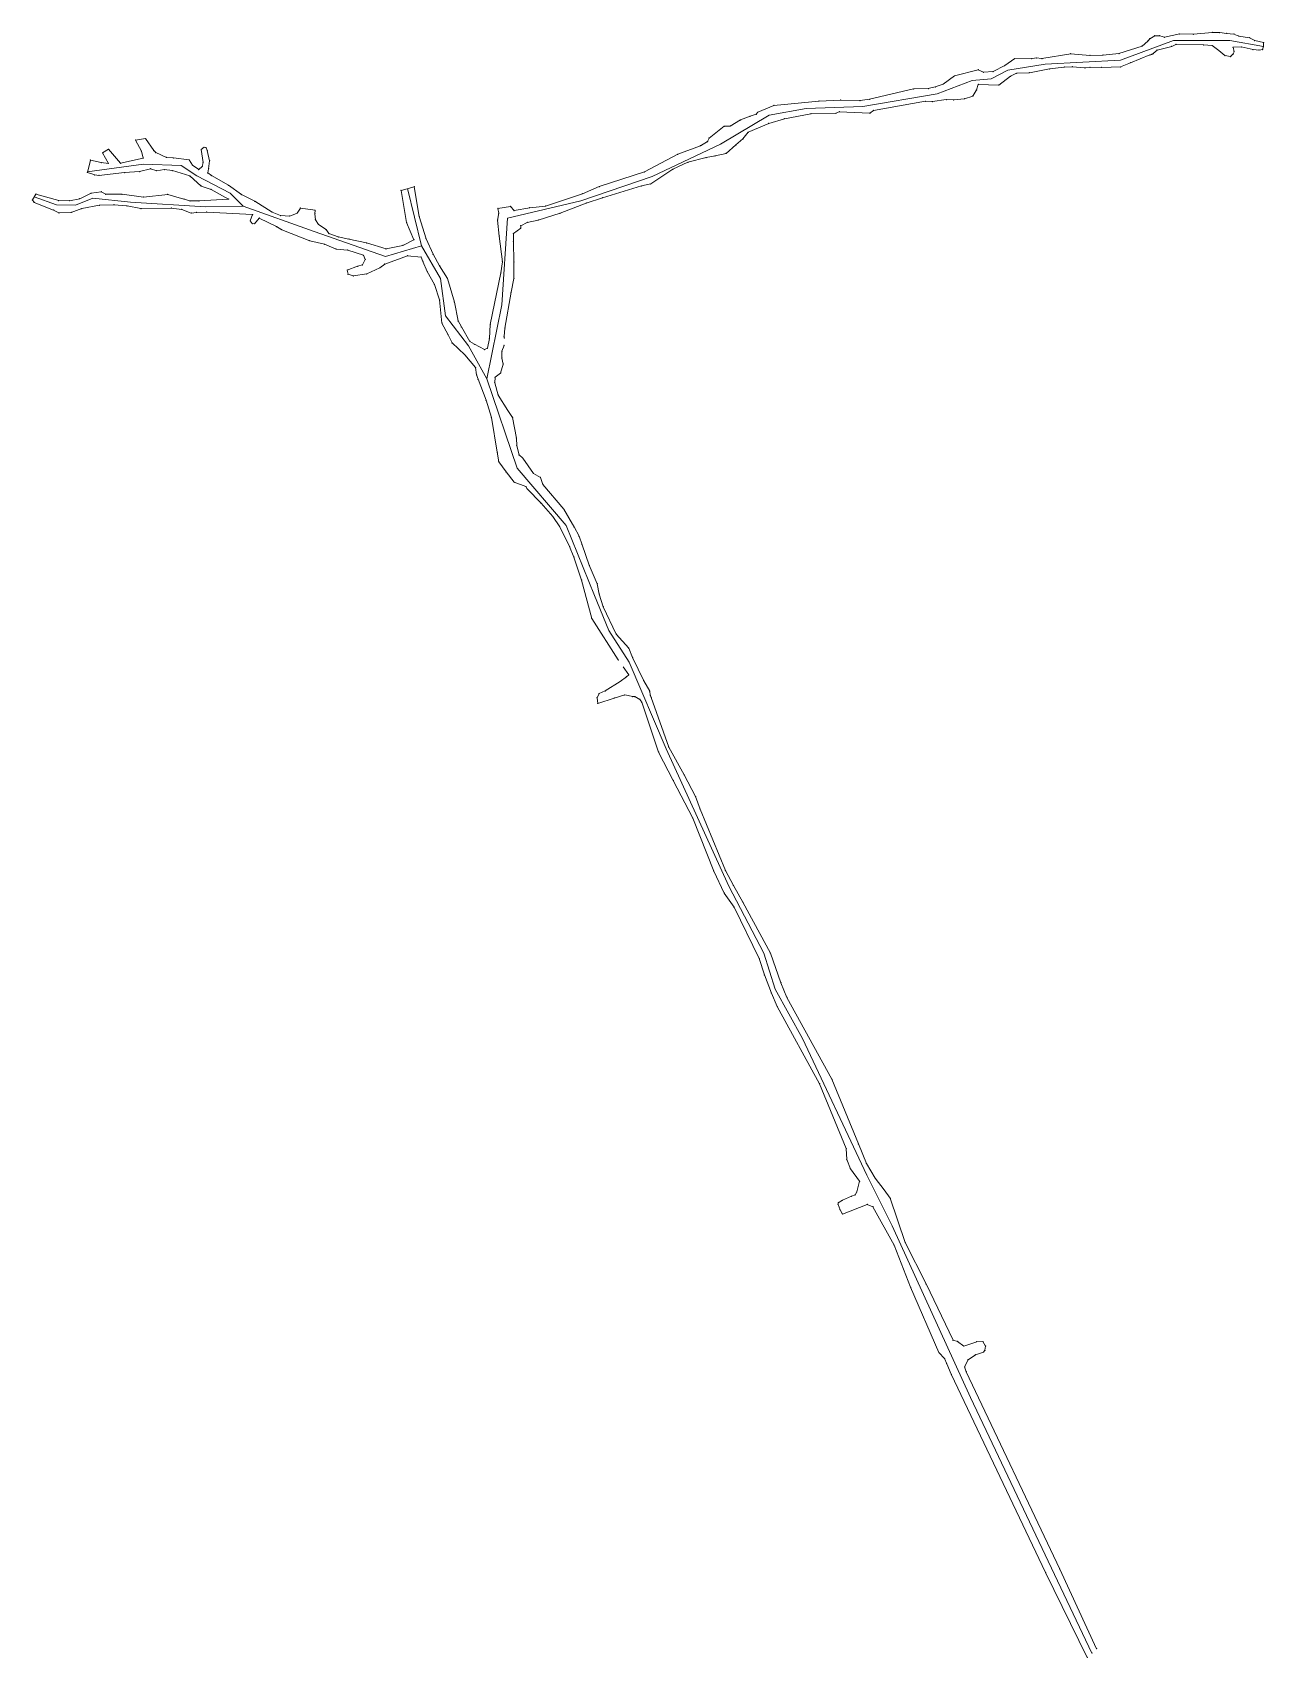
# Model space of a CAD drawing. Header units: millimetres. Extents: x 516954 to 517280, y 4400090 to 4400520.
import ezdxf

# ---------------------------------------------------------------- set-up
doc = ezdxf.new("R2010")
doc.units = ezdxf.units.MM
doc.header["$MEASUREMENT"] = 0
for name, color, linetype, lineweight in [('GAL370_1', 18, 'Continuous', 0), ('GEOFENCE', 3, 'Continuous', 0), ('INIT_COORD', 5, 'Continuous', 0)]:
    doc.layers.add(name, color=color, linetype=linetype, lineweight=lineweight)

msp = doc.modelspace()

# ---------------------------------------------------------------- linework, layer by layer
at = {"layer": 'GAL370_1', "lineweight": 0}
for p, q in [((517249.56, 4400518.17, 370), (517250.07, 4400518.82, 370)), ((517250.07, 4400518.82, 370), (517251.39, 4400519.58, 370)), ((517251.39, 4400519.58, 370), (517252.74, 4400519.6, 370)), ((517252.74, 4400519.6, 370), (517253.95, 4400519.21, 370)), ((517253.95, 4400519.21, 370), (517258.03, 4400520.08, 370.2)), ((517258.03, 4400520.08, 370.2), (517261.61, 4400519.99, 370.3)), ((517261.61, 4400519.99, 370.3), (517266.71, 4400520.46, 370.3)), ((517266.71, 4400520.46, 370.3), (517268.64, 4400520.44, 370.4)), ((517268.64, 4400520.44, 370.4), (517270.46, 4400520.22, 370.4)), ((517270.46, 4400520.22, 370.4), (517272.41, 4400520.06, 370.4)), ((517272.41, 4400520.06, 370.4), (517273.69, 4400519.51, 370.5)), ((517273.69, 4400519.51, 370.5), (517276.55, 4400519.06, 370.5)), ((517276.55, 4400519.06, 370.5), (517277.9, 4400518.31, 370.5)), ((517221.48, 4400513.53, 369.7), (517229.15, 4400514.82, 369.8)), ((517229.15, 4400514.82, 369.8), (517234.22, 4400514.4, 369.8)), ((517234.22, 4400514.4, 369.8), (517237.7, 4400514.48, 369.9)), ((517237.7, 4400514.48, 369.9), (517241.88, 4400514.86, 369.9)), ((517241.88, 4400514.86, 369.9), (517248.04, 4400516.87, 370)), ((517250.11, 4400514.54, 370), (517244.94, 4400512.44, 370)), ((517248.04, 4400516.87, 370), (517249.56, 4400518.17, 370)), ((517250.6, 4400514.66, 370), (517250.11, 4400514.54, 370)), ((517251.02, 4400514.88, 370), (517250.6, 4400514.66, 370)), ((517252.04, 4400515.81, 370), (517251.02, 4400514.88, 370)), ((517255.89, 4400516.78, 370), (517252.04, 4400515.81, 370)), ((517257, 4400517.28, 370.2), (517255.89, 4400516.78, 370)), ((517264.33, 4400517.17, 370.3), (517257, 4400517.28, 370.2)), ((517266.66, 4400516.98, 370.3), (517264.33, 4400517.17, 370.3)), ((517268.37, 4400515.72, 370.4), (517266.66, 4400516.98, 370.3)), ((517270, 4400514.35, 370.4), (517268.37, 4400515.72, 370.4)), ((517271.49, 4400514.08, 370.4), (517270, 4400514.35, 370.4)), ((517272.23, 4400514.79, 370.4), (517271.49, 4400514.08, 370.4)), ((517274.33, 4400516.62, 370.5), (517272.19, 4400516.57, 370.4)), ((517272.19, 4400516.57, 370.4), (517272.45, 4400515.34, 370.4)), ((517272.45, 4400515.34, 370.4), (517272.23, 4400514.79, 370.4)), ((517277.47, 4400515.95, 370.5), (517274.33, 4400516.62, 370.5)), ((517279.05, 4400515.78, 370.5), (517277.47, 4400515.95, 370.5)), ((517277.9, 4400518.31, 370.5), (517280.24, 4400517.8, 370.5)), ((517280, 4400515.92, 370.5), (517279.05, 4400515.78, 370.5)), ((517280.21, 4400516.71, 370.5), (517280, 4400515.92, 370.5)), ((517280.24, 4400517.8, 370.5), (517280.21, 4400516.71, 370.5)), ((517198.31, 4400508.97, 369.5), (517204.61, 4400510.59, 369.5)), ((517204.61, 4400510.59, 369.5), (517206, 4400509.92, 369.6)), ((517206, 4400509.92, 369.6), (517208.55, 4400510.12, 369.6)), ((517208.55, 4400510.12, 369.6), (517211.63, 4400511.69, 369.6)), ((517211.63, 4400511.69, 369.6), (517214.29, 4400513.53, 369.7)), ((517214.29, 4400513.53, 369.7), (517218.65, 4400513.52, 369.7)), ((517218.16, 4400509.81, 369.7), (517214.77, 4400509.67, 369.7)), ((517223.53, 4400510.8, 369.7), (517218.16, 4400509.81, 369.7)), ((517218.65, 4400513.52, 369.7), (517220, 4400513.71, 369.7)), ((517220, 4400513.71, 369.7), (517221.48, 4400513.53, 369.7)), ((517227.42, 4400511.29, 369.8), (517223.53, 4400510.8, 369.7)), ((517229.54, 4400511.38, 369.8), (517227.42, 4400511.29, 369.8)), ((517232.93, 4400511.09, 369.8), (517229.54, 4400511.38, 369.8)), ((517234.26, 4400511.25, 369.8), (517232.93, 4400511.09, 369.8)), ((517237.36, 4400511.22, 369.9), (517234.26, 4400511.25, 369.8)), ((517242.33, 4400511.35, 369.9), (517237.36, 4400511.22, 369.9)), ((517244.94, 4400512.44, 370), (517242.33, 4400511.35, 369.9)), ((517175.82, 4400502.76, 369.4), (517187.45, 4400505.52, 369.5)), ((517187.45, 4400505.52, 369.5), (517191.35, 4400505.58, 369.5)), ((517191.35, 4400505.58, 369.5), (517193.2, 4400506.02, 369.5)), ((517193.2, 4400506.02, 369.5), (517195.32, 4400506.8, 369.5)), ((517195.32, 4400506.8, 369.5), (517198.31, 4400508.97, 369.5)), ((517204.59, 4400506.7, 369.5), (517204.16, 4400505.26, 369.5)), ((517210.05, 4400506.51, 369.6), (517204.59, 4400506.7, 369.5)), ((517213.17, 4400508.85, 369.6), (517210.05, 4400506.51, 369.6)), ((517214.77, 4400509.67, 369.7), (517213.17, 4400508.85, 369.6)), ((517146.17, 4400499.35, 369.2), (517150.46, 4400501.14, 369.2)), ((517150.46, 4400501.14, 369.2), (517162.38, 4400502.29, 369.3)), ((517162.38, 4400502.29, 369.3), (517168.14, 4400502.57, 369.3)), ((517168.14, 4400502.57, 369.3), (517173.3, 4400502.44, 369.4)), ((517173.3, 4400502.44, 369.4), (517175.82, 4400502.76, 369.4)), ((517190.59, 4400502.26, 369.5), (517176.85, 4400499.8, 369.4)), ((517192.47, 4400502.16, 369.5), (517190.59, 4400502.26, 369.5)), ((517196.13, 4400502.68, 369.5), (517192.47, 4400502.16, 369.5)), ((517198.11, 4400502.58, 369.5), (517196.13, 4400502.68, 369.5)), ((517200.99, 4400502.92, 369.5), (517198.11, 4400502.58, 369.5)), ((517203.17, 4400503.61, 369.5), (517200.99, 4400502.92, 369.5)), ((517204.16, 4400505.26, 369.5), (517203.17, 4400503.61, 369.5)), ((517138.85, 4400495.66, 369.1), (517141.62, 4400497.28, 369.2)), ((517141.62, 4400497.28, 369.2), (517144.1, 4400498.26, 369.2)), ((517144.1, 4400498.26, 369.2), (517145.74, 4400498.78, 369.2)), ((517145.74, 4400498.78, 369.2), (517146.17, 4400499.35, 369.2)), ((517153.21, 4400497.6, 369.2), (517149.06, 4400496.38, 369.2)), ((517160.25, 4400498.92, 369.3), (517153.21, 4400497.6, 369.2)), ((517166.88, 4400499.08, 369.3), (517160.25, 4400498.92, 369.3)), ((517167.74, 4400499.45, 369.3), (517166.88, 4400499.08, 369.3)), ((517175.88, 4400499.05, 369.4), (517167.74, 4400499.45, 369.3)), ((517176.85, 4400499.8, 369.4), (517175.88, 4400499.05, 369.4)), ((517132.84, 4400491.56, 369.1), (517133.23, 4400492.49, 369.1)), ((517133.23, 4400492.49, 369.1), (517137.29, 4400495.6, 369.1)), ((517137.29, 4400495.6, 369.1), (517138.85, 4400495.66, 369.1)), ((517143.63, 4400494.05, 369.1), (517142.2, 4400492.26, 369.1)), ((517149.06, 4400496.38, 369.2), (517143.63, 4400494.05, 369.1)), ((516974.05, 4400489.52, 370.5), (516972.45, 4400488.56, 370.5)), ((516972.45, 4400488.56, 370.5), (516974.03, 4400485.77, 370.5)), ((516977.22, 4400485.81, 370.5), (516974.05, 4400489.52, 370.5)), ((516983.85, 4400492.35, 370.5), (516981.19, 4400491.95, 370.5)), ((516981.19, 4400491.95, 370.5), (516982.75, 4400489.02, 370.5)), ((516982.75, 4400489.02, 370.5), (516983.26, 4400487.18, 370.5)), ((516986.02, 4400489.18, 370.5), (516983.85, 4400492.35, 370.5)), ((516986.54, 4400488.66, 370.5), (516986.02, 4400489.18, 370.5)), ((516989.4, 4400487.36, 370.3), (516986.54, 4400488.66, 370.5)), ((516999.39, 4400490.04, 375), (516998.64, 4400489.48, 375)), ((516998.64, 4400489.48, 375), (516999.1, 4400486.04, 373)), ((516999.92, 4400489.91, 375), (516999.39, 4400490.04, 375)), ((517000.23, 4400489.22, 375), (516999.92, 4400489.91, 375)), ((517000.83, 4400486.49, 373), (517000.23, 4400489.22, 375)), ((517116.09, 4400483.52, 368.9), (517124.96, 4400488.2, 369)), ((517124.96, 4400488.2, 369), (517130.96, 4400490.46, 369.1)), ((517130.96, 4400490.46, 369.1), (517132.84, 4400491.56, 369.1)), ((517137.75, 4400488.44, 369.1), (517134.82, 4400487.75, 369.1)), ((517140.37, 4400490.67, 369.1), (517137.75, 4400488.44, 369.1)), ((517142.2, 4400492.26, 369.1), (517140.37, 4400490.67, 369.1)), ((516969.23, 4400486.65, 370.5), (516968.42, 4400483.37, 370.5)), ((516972.09, 4400485.98, 370.5), (516969.23, 4400486.65, 370.5)), ((516974.03, 4400485.77, 370.5), (516972.09, 4400485.98, 370.5)), ((516983.26, 4400487.18, 370.5), (516977.22, 4400485.81, 370.5)), ((516982.27, 4400483.59, 370.5), (516985.2, 4400484.34, 370.5)), ((516985.2, 4400484.34, 370.5), (516986.83, 4400483.84, 370.5)), ((516986.83, 4400483.84, 370.5), (516988.82, 4400484.12, 370.3)), ((516988.82, 4400484.12, 370.3), (516990.96, 4400483.87, 370.3)), ((516991.25, 4400487.24, 370.3), (516989.4, 4400487.36, 370.3)), ((516995.44, 4400486.7, 370.3), (516991.25, 4400487.24, 370.3)), ((516996.34, 4400485.31, 370.3), (516995.44, 4400486.7, 370.3)), ((516997.94, 4400484.15, 370.3), (516996.34, 4400485.31, 370.3)), ((516998.89, 4400484.97, 371), (516997.94, 4400484.15, 370.3)), ((516999.1, 4400486.04, 373), (516998.89, 4400484.97, 371)), ((517000.35, 4400483.24, 370.3), (517000.56, 4400484.35, 371)), ((517000.56, 4400484.35, 371), (517000.83, 4400486.49, 373)), ((517123.66, 4400484.22, 369), (517117.79, 4400480.33, 368.9)), ((517127.64, 4400486.09, 369), (517123.66, 4400484.22, 369)), ((517132.47, 4400487.34, 369.1), (517127.64, 4400486.09, 369)), ((517134.82, 4400487.75, 369.1), (517132.47, 4400487.34, 369.1)), ((516968.42, 4400483.37, 370.5), (516970.4, 4400482.71, 370.5)), ((516970.4, 4400482.71, 370.5), (516971.49, 4400482.6, 370.5)), ((516971.49, 4400482.6, 370.5), (516978.31, 4400483.35, 370.5)), ((516978.31, 4400483.35, 370.5), (516982.27, 4400483.59, 370.5)), ((516990.96, 4400483.87, 370.3), (516995.57, 4400482.45, 370.3)), ((516995.57, 4400482.45, 370.3), (516998.63, 4400479.79, 370.3)), ((516998.63, 4400479.79, 370.3), (517001.21, 4400478.88, 370.3)), ((517001.33, 4400482.54, 370.3), (517000.35, 4400483.24, 370.3)), ((517005.82, 4400479.98, 370), (517001.33, 4400482.54, 370.3)), ((517009.28, 4400477.51, 370), (517005.82, 4400479.98, 370)), ((517055.09, 4400479.58, 368.6), (517051.59, 4400478.64, 368.6)), ((517056.43, 4400471.7, 368.5), (517055.09, 4400479.58, 368.6)), ((517099.67, 4400477.73, 368.9), (517104.14, 4400479.64, 368.9)), ((517104.14, 4400479.64, 368.9), (517116.09, 4400483.52, 368.9)), ((517115.34, 4400479.81, 368.9), (517105, 4400476.66, 368.9)), ((517117.79, 4400480.33, 368.9), (517115.34, 4400479.81, 368.9)), ((516954.78, 4400477.65, 370.7), (516953.88, 4400476.12, 370.7)), ((516953.88, 4400476.12, 370.7), (516954.35, 4400475.44, 370.7)), ((516954.35, 4400475.44, 370.7), (516959.47, 4400473.43, 370.7)), ((516960.86, 4400475.92, 370.7), (516954.78, 4400477.65, 370.7)), ((516963.73, 4400475.87, 370.7), (516960.86, 4400475.92, 370.7)), ((516966.42, 4400476.4, 370.7), (516963.73, 4400475.87, 370.7)), ((516969.4, 4400477.86, 370.5), (516966.42, 4400476.4, 370.7)), ((516972.1, 4400478.28, 370.5), (516969.4, 4400477.86, 370.5)), ((516973.29, 4400477.62, 370.5), (516972.1, 4400478.28, 370.5)), ((516977.63, 4400477.61, 370.5), (516973.29, 4400477.62, 370.5)), ((516983.29, 4400476.86, 370.5), (516977.63, 4400477.61, 370.5)), ((516989.72, 4400477.58, 370.3), (516983.29, 4400476.86, 370.5)), ((516994.01, 4400476.33, 370.3), (516989.72, 4400477.58, 370.3)), ((516995.64, 4400475.83, 370.3), (516994.01, 4400476.33, 370.3)), ((516998.01, 4400475.85, 370.3), (516995.64, 4400475.83, 370.3)), ((517005.87, 4400476.31, 370), (516998.01, 4400475.85, 370.3)), ((517001.21, 4400478.88, 370.3), (517005.87, 4400476.31, 370)), ((517012.82, 4400475.77, 368.9), (517009.28, 4400477.51, 370)), ((517017.39, 4400472.87, 368.9), (517012.82, 4400475.77, 368.9)), ((517051.59, 4400478.64, 368.6), (517053.06, 4400470.11, 368.5)), ((517089.9, 4400474.47, 368.7), (517099.67, 4400477.73, 368.9)), ((517105, 4400476.66, 368.9), (517100.7, 4400475.26, 368.9)), ((516959.47, 4400473.43, 370.7), (516960.88, 4400472.68, 370.7)), ((516960.88, 4400472.68, 370.7), (516964.16, 4400472.8, 370.7)), ((516964.16, 4400472.8, 370.7), (516966.93, 4400473.8, 370.7)), ((516966.93, 4400473.8, 370.7), (516971.62, 4400474.7, 370.5)), ((516971.62, 4400474.7, 370.5), (516975.46, 4400474.83, 370.5)), ((516975.46, 4400474.83, 370.5), (516978.97, 4400474.52, 370.5)), ((516978.97, 4400474.52, 370.5), (516982.62, 4400473.79, 370.5)), ((516982.62, 4400473.79, 370.5), (516990.66, 4400473.93, 370.3)), ((516990.66, 4400473.93, 370.3), (516993.44, 4400473.58, 370.3)), ((516993.44, 4400473.58, 370.3), (516995.97, 4400472.62, 370.3)), ((516995.97, 4400472.62, 370.3), (516997.39, 4400472.8, 370.3)), ((516997.39, 4400472.8, 370.3), (517000.1, 4400472.9, 370.3)), ((517000.1, 4400472.9, 370.3), (517012.24, 4400472.21, 368.9)), ((517012.24, 4400472.21, 368.9), (517011.61, 4400470.56, 373)), ((517012.76, 4400469.77, 373), (517013.98, 4400471.3, 368.9)), ((517013.98, 4400471.3, 368.9), (517018.54, 4400469.05, 368.8)), ((517019.64, 4400471.95, 368.8), (517017.39, 4400472.87, 368.9)), ((517022.09, 4400471.83, 368.8), (517019.64, 4400471.95, 368.8)), ((517024.05, 4400472.63, 368.8), (517022.09, 4400471.83, 368.8)), ((517024.91, 4400473.96, 368.8), (517024.05, 4400472.63, 368.8)), ((517028.78, 4400473.38, 368.8), (517024.91, 4400473.96, 368.8)), ((517028.74, 4400472.44, 368.8), (517028.78, 4400473.38, 368.8)), ((517028.9, 4400470.85, 368.8), (517028.74, 4400472.44, 368.8)), ((517058.24, 4400465.82, 368.4), (517056.43, 4400471.7, 368.5)), ((517077.2, 4400470.76, 368.6), (517077.5, 4400472.56, 368.6)), ((517077.27, 4400473.84, 368.6), (517080.64, 4400474.38, 368.6)), ((517077.5, 4400472.56, 368.6), (517077.27, 4400473.84, 368.6)), ((517080.64, 4400474.38, 368.6), (517081.55, 4400473.27, 368.6)), ((517081.55, 4400473.27, 368.6), (517085.7, 4400474.02, 368.6)), ((517085.7, 4400474.02, 368.6), (517089.9, 4400474.47, 368.7)), ((517093.73, 4400472.58, 368.7), (517087.94, 4400470.77, 368.7)), ((517100.7, 4400475.26, 368.9), (517093.73, 4400472.58, 368.7)), ((517011.61, 4400470.56, 373), (517012.14, 4400469.83, 373)), ((517012.14, 4400469.83, 373), (517012.76, 4400469.77, 373)), ((517018.54, 4400469.05, 368.8), (517019.98, 4400468.2, 368.8)), ((517019.98, 4400468.2, 368.8), (517027.38, 4400465.28, 368.8)), ((517029.68, 4400469.61, 368.8), (517028.9, 4400470.85, 368.8)), ((517031.73, 4400468.24, 368.8), (517029.68, 4400469.61, 368.8)), ((517032.45, 4400467.17, 368.8), (517031.73, 4400468.24, 368.8)), ((517034.92, 4400466.28, 368.7), (517032.45, 4400467.17, 368.8)), ((517053.06, 4400470.11, 368.5), (517055.01, 4400465.55, 368.4)), ((517077.62, 4400466.53, 368.6), (517077.2, 4400470.76, 368.6)), ((517083.31, 4400468.64, 368.6), (517081.38, 4400467.19, 368.6)), ((517081.38, 4400467.19, 368.6), (517081.38, 4400465.08, 368.6)), ((517083.33, 4400469.25, 368.6), (517083.31, 4400468.64, 368.6)), ((517085.06, 4400470.13, 368.6), (517083.33, 4400469.25, 368.6)), ((517087.94, 4400470.77, 368.7), (517085.06, 4400470.13, 368.6)), ((517027.38, 4400465.28, 368.8), (517031.33, 4400464.36, 368.8)), ((517031.33, 4400464.36, 368.8), (517034.38, 4400463.09, 368.7)), ((517034.38, 4400463.09, 368.7), (517037.47, 4400462.8, 368.7)), ((517037.77, 4400465.71, 368.7), (517034.92, 4400466.28, 368.7)), ((517037.47, 4400462.8, 368.7), (517041.61, 4400461.43, 368.6)), ((517042.47, 4400464.7, 368.6), (517037.77, 4400465.71, 368.7)), ((517047.63, 4400463.13, 368.6), (517042.47, 4400464.7, 368.6)), ((517052.09, 4400464.04, 368.4), (517047.63, 4400463.13, 368.6)), ((517055.01, 4400465.55, 368.4), (517052.09, 4400464.04, 368.4)), ((517060.08, 4400461.72, 368.4), (517058.24, 4400465.82, 368.4)), ((517078.44, 4400459.72, 368.3), (517077.62, 4400466.53, 368.6)), ((517081.38, 4400465.08, 368.6), (517081.53, 4400459.65, 368.3)), ((517040.06, 4400458.54, 368.6), (517037.33, 4400457.52, 368.6)), ((517041.35, 4400458.88, 368.6), (517040.06, 4400458.54, 368.6)), ((517042.1, 4400460.36, 368.6), (517041.35, 4400458.88, 368.6)), ((517041.61, 4400461.43, 368.6), (517042.1, 4400460.36, 368.6)), ((517042.5, 4400456.51, 368.6), (517045.97, 4400458.12, 368.6)), ((517045.97, 4400458.12, 368.6), (517047.28, 4400459.12, 368.6)), ((517047.28, 4400459.12, 368.6), (517053.33, 4400461.3, 368.4)), ((517053.33, 4400461.3, 368.4), (517056.9, 4400460.98, 368.4)), ((517056.9, 4400460.98, 368.4), (517057.38, 4400459.83, 368.4)), ((517057.38, 4400459.83, 368.4), (517058.53, 4400457.1, 368.3)), ((517061.79, 4400458.68, 368.3), (517060.08, 4400461.72, 368.4)), ((517063.87, 4400455.32, 368.3), (517061.79, 4400458.68, 368.3)), ((517078.07, 4400456.76, 368.3), (517078.44, 4400459.72, 368.3)), ((517081.53, 4400459.65, 368.3), (517081.49, 4400455.29, 368.3)), ((517037.33, 4400457.52, 368.6), (517037.53, 4400456.4, 368.6)), ((517037.53, 4400456.4, 368.6), (517038.9, 4400455.97, 368.6)), ((517038.9, 4400455.97, 368.6), (517042.5, 4400456.51, 368.6)), ((517058.53, 4400457.1, 368.3), (517060.43, 4400453.7, 368.3)), ((517065.72, 4400449.05, 368.3), (517063.87, 4400455.32, 368.3)), ((517075.22, 4400443.09, 368), (517078.07, 4400456.76, 368.3)), ((517081.49, 4400455.29, 368.3), (517080.75, 4400451.66, 368.3)), ((517060.43, 4400453.7, 368.3), (517061.81, 4400449.59, 368.3)), ((517061.81, 4400449.59, 368.3), (517062.42, 4400443.49, 368)), ((517080.75, 4400451.66, 368.3), (517079.14, 4400442.13, 368)), ((517066.71, 4400444.06, 368), (517065.72, 4400449.05, 368.3)), ((517064.05, 4400440.4, 368), (517062.42, 4400443.49, 368)), ((517067.58, 4400442.47, 368), (517066.71, 4400444.06, 368)), ((517069.84, 4400438.6, 368), (517067.58, 4400442.47, 368)), ((517075.22, 4400443.09, 368), (517075, 4400439.37, 368)), ((517078.9, 4400439.92, 368), (517079.14, 4400442.13, 368)), ((517065.14, 4400438.22, 368), (517064.05, 4400440.4, 368)), ((517068.49, 4400435.1, 368), (517065.14, 4400438.22, 368)), ((517071.05, 4400437.88, 368), (517069.84, 4400438.6, 368)), ((517073.75, 4400436.44, 368), (517071.05, 4400437.88, 368)), ((517074.48, 4400436.79, 368), (517073.75, 4400436.44, 368)), ((517075, 4400439.37, 368), (517074.48, 4400436.79, 368)), ((517078.32, 4400436, 368), (517078.9, 4400437.54, 368)), ((517078.95, 4400439.53, 368), (517078.9, 4400439.92, 368)), ((517071.34, 4400431.67, 368), (517068.49, 4400435.1, 368)), ((517077.96, 4400430.23, 368), (517078.7, 4400432.61, 368)), ((517078.32, 4400434.19, 368), (517078.32, 4400436, 368)), ((517078.7, 4400432.61, 368), (517078.32, 4400434.19, 368)), ((517071.6, 4400429.76, 368), (517071.34, 4400431.67, 368)), ((517072, 4400428.6, 368), (517071.6, 4400429.76, 368)), ((517074.12, 4400423.05, 367.6), (517072, 4400428.6, 368)), ((517076.42, 4400427.67, 368), (517076.53, 4400429.12, 368)), ((517076.53, 4400429.12, 368), (517077.96, 4400430.23, 368)), ((517077.34, 4400424.39, 367.6), (517076.42, 4400427.67, 368)), ((517079.88, 4400420.34, 367.6), (517077.34, 4400424.39, 367.6)), ((517075.54, 4400418.43, 367.6), (517074.12, 4400423.05, 367.6)), ((517081.14, 4400418.46, 367.6), (517079.88, 4400420.34, 367.6)), ((517077.09, 4400409.24, 367.6), (517075.54, 4400418.43, 367.6)), ((517082.18, 4400413.02, 367.6), (517081.14, 4400418.46, 367.6)), ((517082.28, 4400410.97, 367.6), (517082.18, 4400413.02, 367.6)), ((517082.86, 4400408.56, 367.6), (517082.28, 4400410.97, 367.6)), ((517077.51, 4400406.73, 367.6), (517077.09, 4400409.24, 367.6)), ((517079.43, 4400404.05, 367.6), (517077.51, 4400406.73, 367.6)), ((517083.88, 4400407.65, 367.6), (517082.86, 4400408.56, 367.6)), ((517086.7, 4400403.66, 367.6), (517083.88, 4400407.65, 367.6)), ((517081.6, 4400401.32, 367.6), (517079.43, 4400404.05, 367.6)), ((517088.53, 4400402.6, 367.6), (517086.7, 4400403.66, 367.6)), ((517089.19, 4400400.74, 367.6), (517088.53, 4400402.6, 367.6)), ((517084.7, 4400400.17, 367.6), (517081.6, 4400401.32, 367.6)), ((517085, 4400399.59, 367.6), (517084.7, 4400400.17, 367.6)), ((517088.72, 4400395.73, 367.5), (517085, 4400399.59, 367.6)), ((517094.77, 4400394.13, 367.5), (517089.19, 4400400.74, 367.6)), ((517091.79, 4400392.25, 367.5), (517088.72, 4400395.73, 367.5)), ((517097.04, 4400390.21, 367.5), (517094.77, 4400394.13, 367.5)), ((517093.66, 4400389.51, 367.5), (517091.79, 4400392.25, 367.5)), ((517096.27, 4400384.28, 367.5), (517093.66, 4400389.51, 367.5)), ((517097.47, 4400389.48, 367.5), (517097.04, 4400390.21, 367.5)), ((517098.77, 4400387, 367.5), (517097.47, 4400389.48, 367.5)), ((517099.58, 4400384.73, 367.5), (517098.77, 4400387, 367.5)), ((517097.41, 4400381.48, 367.5), (517096.27, 4400384.28, 367.5)), ((517099.45, 4400375.39, 367.4), (517097.41, 4400381.48, 367.5)), ((517101.48, 4400379.3, 367.5), (517099.58, 4400384.73, 367.5)), ((517103.61, 4400374.41, 367.4), (517101.48, 4400379.3, 367.5)), ((517102.15, 4400365.24, 367.4), (517099.45, 4400375.39, 367.4)), ((517104.15, 4400371.69, 367.4), (517103.61, 4400374.41, 367.4)), ((517105.21, 4400368.31, 367.4), (517104.15, 4400371.69, 367.4)), ((517108.63, 4400361.09, 367.4), (517105.21, 4400368.31, 367.4)), ((517109.19, 4400354.25, 367.2), (517102.15, 4400365.24, 367.4)), ((517111.97, 4400357.34, 367.2), (517108.63, 4400361.09, 367.4)), ((517112.95, 4400354.9, 367.2), (517111.97, 4400357.34, 367.2)), ((517115.94, 4400348.71, 367.2), (517112.95, 4400354.9, 367.2)), ((517111.97, 4400350.25, 367.2), (517110.47, 4400352.4, 367.2)), ((517105.73, 4400346.04, 367.2), (517109.69, 4400348.53, 367.2)), ((517109.69, 4400348.53, 367.2), (517111.34, 4400349.75, 367.2)), ((517111.34, 4400349.75, 367.2), (517111.97, 4400350.25, 367.2)), ((517117.52, 4400345.95, 367.2), (517115.94, 4400348.71, 367.2)), ((517103.54, 4400344.23, 367.2), (517104.07, 4400345.3, 367.2)), ((517103.74, 4400342.73, 367.2), (517103.54, 4400344.23, 367.2)), ((517108.1, 4400344.11, 367.2), (517103.74, 4400342.73, 367.2)), ((517104.07, 4400345.3, 367.2), (517105.73, 4400346.04, 367.2)), ((517110.88, 4400344.94, 367.2), (517108.1, 4400344.11, 367.2)), ((517113.01, 4400344.5, 367.2), (517110.88, 4400344.94, 367.2)), ((517113.56, 4400344.54, 367.2), (517113.01, 4400344.5, 367.2)), ((517114.9, 4400343.77, 367.2), (517113.56, 4400344.54, 367.2)), ((517115.4, 4400343.01, 367.2), (517114.9, 4400343.77, 367.2)), ((517119.85, 4400329.81, 367), (517115.4, 4400343.01, 367.2)), ((517117.66, 4400344.89, 367.2), (517117.52, 4400345.95, 367.2)), ((517117.93, 4400344.31, 367.2), (517117.66, 4400344.89, 367.2)), ((517122.58, 4400331.16, 367), (517117.93, 4400344.31, 367.2)), ((517123.75, 4400322.31, 368.9), (517119.85, 4400329.81, 367)), ((517126.67, 4400323.77, 368.9), (517122.58, 4400331.16, 367)), ((517128.91, 4400312.33, 368.9), (517123.75, 4400322.31, 368.9)), ((517129.69, 4400318.02, 368.9), (517126.67, 4400323.77, 368.9)), ((517129.69, 4400318.02, 368.9), (517130.85, 4400314.73, 368.9)), ((517134.48, 4400298.29, 368.8), (517128.91, 4400312.33, 368.9)), ((517130.85, 4400314.73, 368.9), (517137.58, 4400298.4, 368.8)), ((517137.28, 4400292.48, 368.8), (517134.48, 4400298.29, 368.8)), ((517137.58, 4400298.4, 368.8), (517139.7, 4400294.47, 368.8)), ((517139.7, 4400294.47, 368.8), (517142.2, 4400290.02, 368.75)), ((517139.87, 4400288.72, 368.75), (517137.28, 4400292.48, 368.8)), ((517146.54, 4400275.09, 368.65), (517139.87, 4400288.72, 368.75)), ((517142.2, 4400290.02, 368.75), (517149.49, 4400276.56, 368.65)), ((517147.91, 4400270.76, 368.65), (517146.54, 4400275.09, 368.65)), ((517149.49, 4400276.56, 368.65), (517152.28, 4400268.69, 368.65)), ((517149.79, 4400265.96, 368.65), (517147.91, 4400270.76, 368.65)), ((517152.28, 4400268.69, 368.65), (517153.88, 4400264.83, 368.6)), ((517151.31, 4400262.4, 368.6), (517149.79, 4400265.96, 368.65)), ((517153.88, 4400264.83, 368.6), (517165.81, 4400243.14, 368.5)), ((517162.55, 4400241.95, 368.5), (517151.31, 4400262.4, 368.6)), ((517165.81, 4400243.14, 368.5), (517172.85, 4400226, 368.3)), ((517169.6, 4400224.77, 368.3), (517162.55, 4400241.95, 368.5)), ((517172.85, 4400226, 368.3), (517174.98, 4400220.86, 368.3)), ((517169.74, 4400221.84, 368.3), (517169.6, 4400224.77, 368.3)), ((517170.74, 4400219.42, 368.3), (517169.74, 4400221.84, 368.3)), ((517173.13, 4400216.1, 368.2), (517170.74, 4400219.42, 368.3)), ((517174.98, 4400220.86, 368.3), (517177.29, 4400216.91, 368.2)), ((517171.96, 4400212.5, 368.2), (517172.42, 4400213.28, 368.2)), ((517172.42, 4400213.28, 368.2), (517173.13, 4400216.1, 368.2)), ((517177.29, 4400216.91, 368.2), (517179.65, 4400213.84, 368.2)), ((517179.65, 4400213.84, 368.2), (517181.26, 4400211.61, 368.2)), ((517167.45, 4400209.96, 368.2), (517167.5, 4400210.41, 368.2)), ((517167.99, 4400208.55, 368.2), (517167.45, 4400209.96, 368.2)), ((517167.5, 4400210.41, 368.2), (517168.62, 4400211.08, 368.2)), ((517168.66, 4400207.41, 368.2), (517167.99, 4400208.55, 368.2)), ((517168.62, 4400211.08, 368.2), (517170.99, 4400212.12, 368.2)), ((517175.19, 4400209.99, 368.2), (517168.66, 4400207.41, 368.2)), ((517170.99, 4400212.12, 368.2), (517171.96, 4400212.5, 368.2)), ((517176.69, 4400209.34, 368.2), (517175.19, 4400209.99, 368.2)), ((517182.3, 4400199.18, 368.1), (517176.69, 4400209.34, 368.2)), ((517181.26, 4400211.61, 368.2), (517185.24, 4400199.87, 368.1)), ((517185.24, 4400199.87, 368.1), (517190.76, 4400188.92, 368)), ((517186.68, 4400188.03, 368), (517182.3, 4400199.18, 368.1)), ((517194.17, 4400170.73, 367), (517186.68, 4400188.03, 368)), ((517190.76, 4400188.92, 368), (517197.93, 4400174, 367)), ((517197.93, 4400174, 367), (517199.14, 4400173.69, 367)), ((517195.68, 4400169.13, 367), (517194.17, 4400170.73, 367)), ((517199.14, 4400173.69, 367), (517200.78, 4400172.46, 367)), ((517200.78, 4400172.46, 367), (517204.2, 4400173.61, 367)), ((517203.88, 4400170.14, 367), (517201.91, 4400168.84, 367)), ((517206.01, 4400170.85, 367), (517203.88, 4400170.14, 367)), ((517204.2, 4400173.61, 367), (517205.85, 4400173.63, 367)), ((517205.85, 4400173.63, 367), (517206.54, 4400172.46, 367)), ((517206.37, 4400171.33, 367), (517206.01, 4400170.85, 367)), ((517206.54, 4400172.46, 367), (517206.37, 4400171.33, 367)), ((517196.28, 4400167.77, 367), (517195.68, 4400169.13, 367)), ((517197.44, 4400164.97, 367), (517196.28, 4400167.77, 367)), ((517201.91, 4400168.84, 367), (517201, 4400166.91, 367)), ((517201, 4400166.91, 367), (517201.43, 4400165.66, 367)), ((517201.43, 4400165.66, 367), (517226.2, 4400113.35, 366.7)), ((517222.48, 4400112.42, 366.7), (517197.44, 4400164.97, 367)), ((517233.5, 4400089.94, 366.5), (517222.48, 4400112.42, 366.7)), ((517226.2, 4400113.35, 366.7), (517235.97, 4400092.25, 366.5))]:
    msp.add_line(p, q, dxfattribs=at)
at = {"layer": 'GAL370_1', "linetype": 'Continuous'}
for p in [(517250.07, 4400518.82, 370), (517251.39, 4400519.58, 370), (517252.74, 4400519.6, 370), (517253.95, 4400519.21, 370), (517258.03, 4400520.08, 370.2), (517261.61, 4400519.99, 370.3), (517266.71, 4400520.46, 370.3), (517268.64, 4400520.44, 370.4), (517270.46, 4400520.22, 370.4), (517272.41, 4400520.06, 370.4), (517273.69, 4400519.51, 370.5), (517276.55, 4400519.06, 370.5), (517229.15, 4400514.82, 369.8), (517234.22, 4400514.4, 369.8), (517237.7, 4400514.48, 369.9), (517241.88, 4400514.86, 369.9), (517248.04, 4400516.87, 370), (517249.56, 4400518.17, 370), (517250.11, 4400514.54, 370), (517250.6, 4400514.66, 370), (517251.02, 4400514.88, 370), (517252.04, 4400515.81, 370), (517255.89, 4400516.78, 370), (517257, 4400517.28, 370.2), (517264.33, 4400517.17, 370.3), (517266.66, 4400516.98, 370.3), (517268.37, 4400515.72, 370.4), (517270, 4400514.35, 370.4), (517271.49, 4400514.08, 370.4), (517272.19, 4400516.57, 370.4), (517272.23, 4400514.79, 370.4), (517272.45, 4400515.34, 370.4), (517274.33, 4400516.62, 370.5), (517277.47, 4400515.95, 370.5), (517277.9, 4400518.31, 370.5), (517279.05, 4400515.78, 370.5), (517280, 4400515.92, 370.5), (517280.21, 4400516.71, 370.5), (517280.24, 4400517.8, 370.5), (517204.61, 4400510.59, 369.5), (517206, 4400509.92, 369.6), (517208.55, 4400510.12, 369.6), (517211.63, 4400511.69, 369.6), (517214.29, 4400513.53, 369.7), (517218.16, 4400509.81, 369.7), (517218.65, 4400513.52, 369.7), (517220, 4400513.71, 369.7), (517221.48, 4400513.53, 369.7), (517223.53, 4400510.8, 369.7), (517227.42, 4400511.29, 369.8), (517229.54, 4400511.38, 369.8), (517232.93, 4400511.09, 369.8), (517234.26, 4400511.25, 369.8), (517237.36, 4400511.22, 369.9), (517242.33, 4400511.35, 369.9), (517244.94, 4400512.44, 370), (517187.45, 4400505.52, 369.5), (517191.35, 4400505.58, 369.5), (517193.2, 4400506.02, 369.5), (517195.32, 4400506.8, 369.5), (517198.31, 4400508.97, 369.5), (517204.59, 4400506.7, 369.5), (517210.05, 4400506.51, 369.6), (517213.17, 4400508.85, 369.6), (517214.77, 4400509.67, 369.7), (517150.46, 4400501.14, 369.2), (517162.38, 4400502.29, 369.3), (517168.14, 4400502.57, 369.3), (517173.3, 4400502.44, 369.4), (517175.82, 4400502.76, 369.4), (517190.59, 4400502.26, 369.5), (517192.47, 4400502.16, 369.5), (517196.13, 4400502.68, 369.5), (517198.11, 4400502.58, 369.5), (517200.99, 4400502.92, 369.5), (517203.17, 4400503.61, 369.5), (517204.16, 4400505.26, 369.5), (517141.62, 4400497.28, 369.2), (517144.1, 4400498.26, 369.2), (517145.74, 4400498.78, 369.2), (517146.17, 4400499.35, 369.2), (517153.21, 4400497.6, 369.2), (517160.25, 4400498.92, 369.3), (517166.88, 4400499.08, 369.3), (517167.74, 4400499.45, 369.3), (517175.88, 4400499.05, 369.4), (517176.85, 4400499.8, 369.4), (517133.23, 4400492.49, 369.1), (517137.29, 4400495.6, 369.1), (517138.85, 4400495.66, 369.1), (517143.63, 4400494.05, 369.1), (517149.06, 4400496.38, 369.2), (516972.45, 4400488.56, 370.5), (516974.05, 4400489.52, 370.5), (516981.19, 4400491.95, 370.5), (516982.75, 4400489.02, 370.5), (516983.85, 4400492.35, 370.5), (516986.02, 4400489.18, 370.5), (516986.54, 4400488.66, 370.5), (516998.64, 4400489.48, 375), (516999.39, 4400490.04, 375), (516999.92, 4400489.91, 375), (517000.23, 4400489.22, 375), (517124.96, 4400488.2, 369), (517130.96, 4400490.46, 369.1), (517132.84, 4400491.56, 369.1), (517137.75, 4400488.44, 369.1), (517140.37, 4400490.67, 369.1), (517142.2, 4400492.26, 369.1), (516969.23, 4400486.65, 370.5), (516972.09, 4400485.98, 370.5), (516974.03, 4400485.77, 370.5), (516977.22, 4400485.81, 370.5), (516983.26, 4400487.18, 370.5), (516985.2, 4400484.34, 370.5), (516988.82, 4400484.12, 370.3), (516989.4, 4400487.36, 370.3), (516991.25, 4400487.24, 370.3), (516995.44, 4400486.7, 370.3), (516996.34, 4400485.31, 370.3), (516997.94, 4400484.15, 370.3), (516998.89, 4400484.97, 371), (516999.1, 4400486.04, 373), (517000.56, 4400484.35, 371), (517000.83, 4400486.49, 373), (517123.66, 4400484.22, 369), (517127.64, 4400486.09, 369), (517132.47, 4400487.34, 369.1), (517134.82, 4400487.75, 369.1), (516968.42, 4400483.37, 370.5), (516970.4, 4400482.71, 370.5), (516971.49, 4400482.6, 370.5), (516978.31, 4400483.35, 370.5), (516982.27, 4400483.59, 370.5), (516986.83, 4400483.84, 370.5), (516990.96, 4400483.87, 370.3), (516995.57, 4400482.45, 370.3), (516998.63, 4400479.79, 370.3), (517000.35, 4400483.24, 370.3), (517001.33, 4400482.54, 370.3), (517005.82, 4400479.98, 370), (517055.09, 4400479.58, 368.6), (517104.14, 4400479.64, 368.9), (517115.34, 4400479.81, 368.9), (517116.09, 4400483.52, 368.9), (517117.79, 4400480.33, 368.9), (516953.88, 4400476.12, 370.7), (516954.35, 4400475.44, 370.7), (516954.78, 4400477.65, 370.7), (516960.86, 4400475.92, 370.7), (516963.73, 4400475.87, 370.7), (516966.42, 4400476.4, 370.7), (516969.4, 4400477.86, 370.5), (516972.1, 4400478.28, 370.5), (516973.29, 4400477.62, 370.5), (516977.63, 4400477.61, 370.5), (516983.29, 4400476.86, 370.5), (516989.72, 4400477.58, 370.3), (516994.01, 4400476.33, 370.3), (516995.64, 4400475.83, 370.3), (516998.01, 4400475.85, 370.3), (517001.21, 4400478.88, 370.3), (517005.87, 4400476.31, 370), (517009.28, 4400477.51, 370), (517012.82, 4400475.77, 368.9), (517051.59, 4400478.64, 368.6), (517099.67, 4400477.73, 368.9), (517105, 4400476.66, 368.9), (516959.47, 4400473.43, 370.7), (516960.88, 4400472.68, 370.7), (516964.16, 4400472.8, 370.7), (516966.93, 4400473.8, 370.7), (516971.62, 4400474.7, 370.5), (516975.46, 4400474.83, 370.5), (516978.97, 4400474.52, 370.5), (516982.62, 4400473.79, 370.5), (516990.66, 4400473.93, 370.3), (516993.44, 4400473.58, 370.3), (516995.97, 4400472.62, 370.3), (516997.39, 4400472.8, 370.3), (517000.1, 4400472.9, 370.3), (517012.24, 4400472.21, 368.9), (517013.98, 4400471.3, 368.9), (517017.39, 4400472.87, 368.9), (517019.64, 4400471.95, 368.8), (517022.09, 4400471.83, 368.8), (517024.05, 4400472.63, 368.8), (517024.91, 4400473.96, 368.8), (517028.74, 4400472.44, 368.8), (517028.78, 4400473.38, 368.8), (517056.43, 4400471.7, 368.5), (517077.27, 4400473.84, 368.6), (517077.5, 4400472.56, 368.6), (517080.64, 4400474.38, 368.6), (517081.55, 4400473.27, 368.6), (517085.7, 4400474.02, 368.6), (517089.9, 4400474.47, 368.7), (517093.73, 4400472.58, 368.7), (517100.7, 4400475.26, 368.9), (517011.61, 4400470.56, 373), (517012.14, 4400469.83, 373), (517012.76, 4400469.77, 373), (517018.54, 4400469.05, 368.8), (517019.98, 4400468.2, 368.8), (517028.9, 4400470.85, 368.8), (517029.68, 4400469.61, 368.8), (517031.73, 4400468.24, 368.8), (517032.45, 4400467.17, 368.8), (517053.06, 4400470.11, 368.5), (517077.2, 4400470.76, 368.6), (517081.38, 4400467.19, 368.6), (517083.31, 4400468.64, 368.6), (517083.33, 4400469.25, 368.6), (517085.06, 4400470.13, 368.6), (517087.94, 4400470.77, 368.7), (517027.38, 4400465.28, 368.8), (517031.33, 4400464.36, 368.8), (517034.38, 4400463.09, 368.7), (517034.92, 4400466.28, 368.7), (517037.47, 4400462.8, 368.7), (517037.77, 4400465.71, 368.7), (517042.47, 4400464.7, 368.6), (517047.63, 4400463.13, 368.6), (517052.09, 4400464.04, 368.4), (517055.01, 4400465.55, 368.4), (517058.24, 4400465.82, 368.4), (517077.62, 4400466.53, 368.6), (517081.38, 4400465.08, 368.6), (517040.06, 4400458.54, 368.6), (517041.35, 4400458.88, 368.6), (517041.61, 4400461.43, 368.6), (517042.1, 4400460.36, 368.6), (517045.97, 4400458.12, 368.6), (517047.28, 4400459.12, 368.6), (517053.33, 4400461.3, 368.4), (517056.9, 4400460.98, 368.4), (517057.38, 4400459.83, 368.4), (517060.08, 4400461.72, 368.4), (517061.79, 4400458.68, 368.3), (517078.44, 4400459.72, 368.3), (517081.53, 4400459.65, 368.3), (517037.33, 4400457.52, 368.6), (517037.53, 4400456.4, 368.6), (517038.9, 4400455.97, 368.6), (517042.5, 4400456.51, 368.6), (517058.53, 4400457.1, 368.3), (517063.87, 4400455.32, 368.3), (517078.07, 4400456.76, 368.3), (517081.49, 4400455.29, 368.3), (517060.43, 4400453.7, 368.3), (517061.81, 4400449.59, 368.3), (517080.75, 4400451.66, 368.3), (517065.72, 4400449.05, 368.3), (517062.42, 4400443.49, 368), (517066.71, 4400444.06, 368), (517067.58, 4400442.47, 368), (517075.22, 4400443.09, 368), (517079.14, 4400442.13, 368), (517064.05, 4400440.4, 368), (517065.14, 4400438.22, 368), (517069.84, 4400438.6, 368), (517071.05, 4400437.88, 368), (517074.48, 4400436.79, 368), (517075, 4400439.37, 368), (517078.9, 4400439.92, 368), (517078.9, 4400437.54, 368), (517078.95, 4400439.53, 368), (517068.49, 4400435.1, 368), (517073.75, 4400436.44, 368), (517078.32, 4400436, 368), (517078.32, 4400434.19, 368), (517078.7, 4400432.61, 368), (517071.34, 4400431.67, 368), (517071.6, 4400429.76, 368), (517072, 4400428.6, 368), (517076.53, 4400429.12, 368), (517077.96, 4400430.23, 368), (517076.42, 4400427.67, 368), (517077.34, 4400424.39, 367.6), (517074.12, 4400423.05, 367.6), (517079.88, 4400420.34, 367.6), (517075.54, 4400418.43, 367.6), (517081.14, 4400418.46, 367.6), (517082.18, 4400413.02, 367.6), (517082.28, 4400410.97, 367.6), (517077.09, 4400409.24, 367.6), (517077.51, 4400406.73, 367.6), (517082.86, 4400408.56, 367.6), (517083.88, 4400407.65, 367.6), (517079.43, 4400404.05, 367.6), (517086.7, 4400403.66, 367.6), (517088.53, 4400402.6, 367.6), (517081.6, 4400401.32, 367.6), (517084.7, 4400400.17, 367.6), (517085, 4400399.59, 367.6), (517089.19, 4400400.74, 367.6), (517088.72, 4400395.73, 367.5), (517094.77, 4400394.13, 367.5), (517091.79, 4400392.25, 367.5), (517093.66, 4400389.51, 367.5), (517097.04, 4400390.21, 367.5), (517097.47, 4400389.48, 367.5), (517098.77, 4400387, 367.5), (517096.27, 4400384.28, 367.5), (517097.41, 4400381.48, 367.5), (517099.58, 4400384.73, 367.5), (517101.48, 4400379.3, 367.5), (517099.45, 4400375.39, 367.4), (517103.61, 4400374.41, 367.4), (517104.15, 4400371.69, 367.4), (517105.21, 4400368.31, 367.4), (517102.15, 4400365.24, 367.4), (517108.63, 4400361.09, 367.4), (517111.97, 4400357.34, 367.2), (517112.95, 4400354.9, 367.2), (517109.19, 4400354.25, 367.2), (517109.69, 4400348.53, 367.2), (517111.3, 4400349.78, 367.2), (517111.34, 4400349.75, 367.2), (517111.97, 4400350.25, 367.2), (517115.94, 4400348.71, 367.2), (517103.54, 4400344.23, 367.2), (517103.74, 4400342.73, 367.2), (517104.07, 4400345.3, 367.2), (517105.73, 4400346.04, 367.2), (517108.1, 4400344.11, 367.2), (517110.88, 4400344.94, 367.2), (517113.01, 4400344.5, 367.2), (517113.56, 4400344.54, 367.2), (517114.9, 4400343.77, 367.2), (517115.4, 4400343.01, 367.2), (517117.52, 4400345.95, 367.2), (517117.66, 4400344.89, 367.2), (517117.93, 4400344.31, 367.2), (517119.85, 4400329.81, 367), (517122.58, 4400331.16, 367), (517123.75, 4400322.31, 368.9), (517126.67, 4400323.77, 368.9), (517129.69, 4400318.02, 368.9), (517128.91, 4400312.33, 368.9), (517130.85, 4400314.73, 368.9), (517134.48, 4400298.29, 368.8), (517137.58, 4400298.4, 368.8), (517139.7, 4400294.47, 368.8), (517137.28, 4400292.48, 368.8), (517139.87, 4400288.72, 368.75), (517142.2, 4400290.02, 368.75), (517146.54, 4400275.09, 368.65), (517149.49, 4400276.56, 368.65), (517147.91, 4400270.76, 368.65), (517152.28, 4400268.69, 368.65), (517149.79, 4400265.96, 368.65), (517153.88, 4400264.83, 368.6), (517151.31, 4400262.4, 368.6), (517165.81, 4400243.14, 368.5), (517162.55, 4400241.95, 368.5), (517172.85, 4400226, 368.3), (517169.6, 4400224.77, 368.3), (517169.74, 4400221.84, 368.3), (517170.74, 4400219.42, 368.3), (517174.98, 4400220.86, 368.3), (517172.42, 4400213.28, 368.2), (517173.13, 4400216.1, 368.2), (517177.29, 4400216.91, 368.2), (517179.65, 4400213.84, 368.2), (517167.45, 4400209.96, 368.2), (517167.5, 4400210.41, 368.2), (517167.99, 4400208.55, 368.2), (517168.62, 4400211.08, 368.2), (517170.99, 4400212.12, 368.2), (517171.96, 4400212.5, 368.2), (517175.19, 4400209.99, 368.2), (517176.69, 4400209.34, 368.2), (517181.26, 4400211.61, 368.2), (517168.66, 4400207.41, 368.2), (517185.24, 4400199.87, 368.1), (517182.3, 4400199.18, 368.1), (517186.68, 4400188.03, 368), (517190.76, 4400188.92, 368), (517197.93, 4400174, 367), (517194.17, 4400170.73, 367), (517199.14, 4400173.69, 367), (517200.78, 4400172.46, 367), (517203.88, 4400170.14, 367), (517204.2, 4400173.61, 367), (517205.85, 4400173.63, 367), (517206.01, 4400170.85, 367), (517206.37, 4400171.33, 367), (517206.54, 4400172.46, 367), (517195.68, 4400169.13, 367), (517196.28, 4400167.77, 367), (517201, 4400166.91, 367), (517201.43, 4400165.66, 367), (517201.91, 4400168.84, 367), (517197.44, 4400164.97, 367), (517222.48, 4400112.42, 366.7), (517226.2, 4400113.35, 366.7), (517235.97, 4400092.25, 366.5), (517233.5, 4400089.94, 366.5)]:
    msp.add_point(p, dxfattribs=at)
at = {"layer": 'GEOFENCE'}
for p, q in [((517242.29, 4400513.11, 369.9), (517256.34, 4400518.37, 370.15)), ((517256.34, 4400518.37, 370.15), (517271.34, 4400518.32, 370.39)), ((517271.34, 4400518.32, 370.39), (517280.21, 4400516.71, 370.5)), ((517208.02, 4400508.2, 369.58), (517212.45, 4400510.51, 369.66)), ((517212.45, 4400510.51, 369.66), (517222.32, 4400512.11, 369.73)), ((517222.32, 4400512.11, 369.73), (517242.29, 4400513.11, 369.9)), ((517193.69, 4400504.2, 369.51), (517203.04, 4400507.75, 369.52)), ((517203.04, 4400507.75, 369.52), (517208.02, 4400508.2, 369.58)), ((517173.97, 4400500.84, 369.39), (517193.69, 4400504.2, 369.51)), ((517136.25, 4400490.86, 369.15), (517149.14, 4400498.52, 369.2)), ((517149.14, 4400498.52, 369.2), (517158.98, 4400500.29, 369.28)), ((517158.98, 4400500.29, 369.28), (517173.97, 4400500.84, 369.39)), ((517118.15, 4400482.34, 368.91), (517136.25, 4400490.86, 369.15)), ((516983.27, 4400485.58, 370.5), (516968.41, 4400483.55, 370.5)), ((516993.26, 4400485.24, 370.3), (516983.27, 4400485.58, 370.5)), ((516997.43, 4400482.47, 370.37), (516993.26, 4400485.24, 370.3)), ((517006.33, 4400477.92, 370.13), (516997.43, 4400482.47, 370.37)), ((517099.24, 4400475.85, 368.83), (517118.15, 4400482.34, 368.91)), ((516960.25, 4400474.76, 370.7), (516954.33, 4400476.88, 370.7)), ((516969.88, 4400476.55, 370.44), (516965.25, 4400474.69, 370.7)), ((516979.83, 4400475.51, 370.61), (516969.88, 4400476.55, 370.44)), ((516999.78, 4400474.29, 369.92), (516979.83, 4400475.51, 370.61)), ((517009.73, 4400474.45, 368.96), (517006.33, 4400477.92, 370.13)), ((517057.04, 4400463.92, 368.43), (517053.34, 4400479.11, 368.6)), ((517079.77, 4400471.24, 368.74), (517099.24, 4400475.85, 368.83)), ((516965.25, 4400474.69, 370.7), (516960.25, 4400474.76, 370.7)), ((517009.73, 4400474.45, 368.96), (516999.78, 4400474.29, 369.92)), ((517028.57, 4400467.72, 368.75), (517009.73, 4400474.45, 368.96)), ((517078.35, 4400448.3, 368.01), (517079.77, 4400471.24, 368.74)), ((517047.44, 4400461.12, 368.6), (517028.57, 4400467.72, 368.75)), ((517057.04, 4400463.92, 368.43), (517047.44, 4400461.12, 368.6)), ((517062.05, 4400455.27, 368.32), (517057.04, 4400463.92, 368.43)), ((517063.34, 4400445.35, 368), (517062.05, 4400455.27, 368.32)), ((517069.47, 4400437.46, 368), (517063.34, 4400445.35, 368)), ((517074.32, 4400428.71, 368), (517078.35, 4400448.3, 368.01)), ((517074.32, 4400428.71, 368), (517069.47, 4400437.46, 368)), ((517082.4, 4400405.05, 367.59), (517074.32, 4400428.71, 368)), ((517095.39, 4400389.85, 367.5), (517082.4, 4400405.05, 367.59)), ((517102.86, 4400371.3, 367.38), (517095.39, 4400389.85, 367.5)), ((517106.64, 4400362.04, 367.33), (517102.86, 4400371.3, 367.38)), ((517112.09, 4400353.65, 367.18), (517106.64, 4400362.04, 367.33)), ((517121.87, 4400330.65, 367.35), (517112.09, 4400353.65, 367.18)), ((517138.45, 4400294.27, 368.79), (517121.87, 4400330.65, 367.35)), ((517147.78, 4400276.58, 368.65), (517138.45, 4400294.27, 368.79)), ((517150.78, 4400267.04, 368.62), (517147.78, 4400276.58, 368.65)), ((517158, 4400253.9, 368.56), (517150.78, 4400267.04, 368.62)), ((517175.07, 4400217.72, 368.21), (517158, 4400253.9, 368.56)), ((517181.8, 4400204.32, 368.05), (517175.07, 4400217.72, 368.21)), ((517202.58, 4400158.86, 366.95), (517181.8, 4400204.32, 368.05)), ((517234.73, 4400091.1, 366.5), (517202.58, 4400158.86, 366.95))]:
    msp.add_line(p, q, dxfattribs=at)
at = {"layer": 'INIT_COORD'}
msp.add_point((517234.73, 4400091.1, 366.5), dxfattribs=at)

doc.saveas('drawing.dxf')
